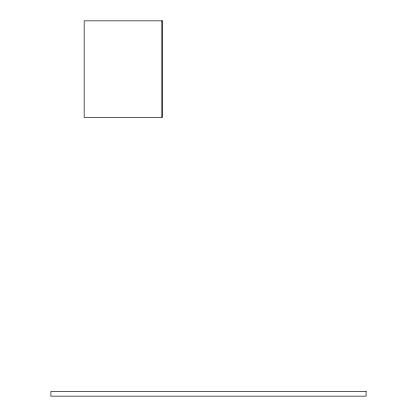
<?xml version="1.0" encoding="UTF-8"?>
<svg xmlns="http://www.w3.org/2000/svg" width="417" height="417" viewBox="0 0 417 417"><rect width="100%" height="100%" fill="white"/><g stroke="black" fill="none" stroke-linecap="round" stroke-linejoin="round"><path stroke-width="0.63" d="M161.89 20.85L161.89 117.349M162.239 20.85L84.166 20.85L84.166 117.349L162.239 117.349L162.239 20.85M366.1 391.417L50.9 391.417L50.9 396.15L366.1 396.15L366.1 391.417"/></g></svg>
